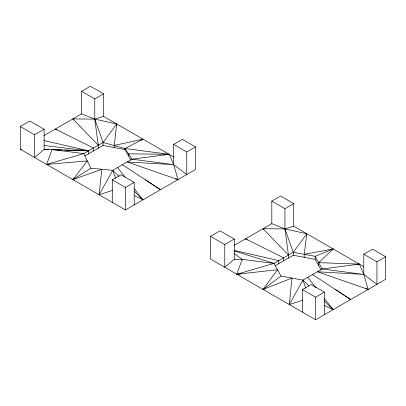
<?xml version="1.0" encoding="UTF-8"?>
<svg xmlns="http://www.w3.org/2000/svg" width="406" height="406" viewBox="0 0 406 406"><rect width="100%" height="100%" fill="white"/><g stroke="black" fill="none" stroke-linecap="round" stroke-linejoin="round"><path stroke-width="0.61" d="M99.287 193.545L99.145 194.778L112.629 190.373M116.532 125.205L116.669 123.967L94.765 119.12L81.626 113.853L43.843 135.665M289.468 303.343L289.331 304.581L302.815 300.171M114.035 147.485L116.669 123.967L103.088 142.481L83.803 153.61L46.583 164.435L52.054 149.565L88.625 150.829L88.625 153.808M304.221 257.287L304.221 254.308L306.855 233.77L284.951 228.923L271.807 223.655L234.029 245.468M175.575 178.909L177.995 179.609L173.616 164.643L169.236 154.316L132.011 159.177L112.731 170.312L99.145 194.778L101.779 169.266L72.867 179.609L87.315 160.918L46.583 164.435L49.09 164.339M365.76 288.712L368.176 289.407L363.796 274.446L359.417 264.118L322.197 268.98L302.912 280.115L289.331 304.581L291.965 278.085L263.047 289.407L277.501 269.736L236.764 274.233L242.235 259.363L234.105 253.41M240.525 274.096L236.764 274.233L273.989 263.413L293.269 252.278L306.855 233.77M264.255 289.062L263.047 289.407L263.875 288.453M318.685 265.636L318.685 262.657L333.133 248.944L304.221 254.308M308.778 285.844L302.912 280.115L281.013 276.055L273.989 263.413L242.235 259.363L234.298 259.287L224.772 267.31L224.772 244.554L210.486 236.307L210.486 259.058L315.614 319.755L385.7 279.292L385.7 256.739L372.561 249.152L363.796 254.212L363.796 274.446L376.941 284.352L376.941 261.799L363.796 254.212M264.139 288.778L263.047 289.407L281.013 276.055M119.044 176.483L112.731 170.312L90.827 168.226L72.867 179.609L75.044 178.351M263.047 289.407L264.636 288.402M20.3 126.505L29.826 121.008L44.112 129.255L44.112 149.489L34.586 157.508L34.586 134.756L20.3 126.505L20.3 149.261L125.429 209.953L195.514 169.49L195.514 146.942L182.375 139.354L173.616 144.409L173.616 164.643L186.755 174.55L186.755 151.996L173.616 144.409M81.626 113.853L81.626 91.304L90.386 86.245L103.53 93.832L103.53 116.38L174.164 157.163M81.626 91.304L94.765 98.886L103.53 93.832M34.586 134.756L44.112 129.255M84.874 155.975L103.088 145.46L124.987 149.515L130.844 160.05M140.775 140.4L142.953 139.141L114.035 145.49M112.289 202.366L112.289 179.817L121.049 174.758L134.193 182.345L134.193 204.898M112.289 179.817L125.429 187.405L134.193 182.345M186.755 151.996L195.514 146.942M210.486 236.307L220.006 230.806L234.298 239.058L234.298 259.287M271.807 223.655L271.807 201.102L280.571 196.047L293.711 203.634L293.711 226.183L363.796 266.646M271.807 201.102L284.951 208.689L293.711 203.634M224.772 244.554L234.298 239.058M275.06 265.773L293.269 255.257L315.173 259.317L321.024 269.853M302.47 312.168L302.47 289.62L311.235 284.56L324.374 292.147L324.374 314.696M302.47 289.62L315.614 297.207L324.374 292.147M376.941 261.799L385.7 256.739M94.765 98.886L94.765 119.12L103.088 142.481L124.987 148.505L142.953 139.141M73.684 119.856L72.867 118.912L94.765 119.12L103.53 116.38M263.87 229.659L263.047 228.71L284.951 228.923L293.711 226.183M331.93 249.289L333.133 248.944L315.173 256.338L293.269 252.278L284.951 228.923L284.951 208.689M167.353 154.387L169.236 154.316L124.987 148.505L124.987 149.515M357.539 264.189L359.417 264.118L318.685 262.657M21.523 149.271L20.3 149.261L21.559 149.403M169.236 154.316L128.499 153.838L128.499 155.838M48.502 149.621L44.112 149.489L52.054 149.565L83.803 153.61L90.827 168.226M53.516 149.773L61.666 150.017M64.803 150.113L75.46 150.433M76.714 150.469L88.625 150.829L43.944 140.552M44.213 145.49L88.625 150.829M234.125 250.35L278.81 260.632L278.81 263.611M234.054 250.847L273.989 263.413M177.995 179.609L127.19 161.964L173.616 164.643L132.011 159.177L124.987 148.505M368.176 289.407L317.375 271.761L363.796 274.446L322.197 268.98L315.173 256.338L315.173 259.317M134.427 195.702L142.953 199.838L134.356 188.902M324.039 305.231L333.133 309.641L324.145 298.207M56.977 129.971L55.343 129.027L93.446 148.048L93.446 151.027M158.832 188.775L160.471 189.724L145.14 179.604M247.158 239.768L245.528 238.829L283.632 257.846L283.632 260.825M349.013 298.577L350.657 299.526L335.326 289.407M312.554 274.547L350.657 299.526M122.368 164.745L160.471 189.724M324.115 300.826L333.133 309.641L331.494 307.748M134.381 191.465L142.953 199.838L141.724 198.417M263.047 228.71L288.448 255.064L288.448 258.043M72.867 118.912L98.267 145.262L98.267 148.241M307.733 277.328L315.939 287.768M117.552 167.531L124.977 176.975M302.912 280.115L305.779 288.219M112.731 170.312L115.598 178.417M284.951 228.923L288.448 255.064M94.765 119.12L98.267 145.262M315.614 297.207L315.614 319.755M293.269 252.278L293.269 255.257M125.429 187.405L125.429 209.953M103.088 142.481L103.088 145.46"/></g></svg>
